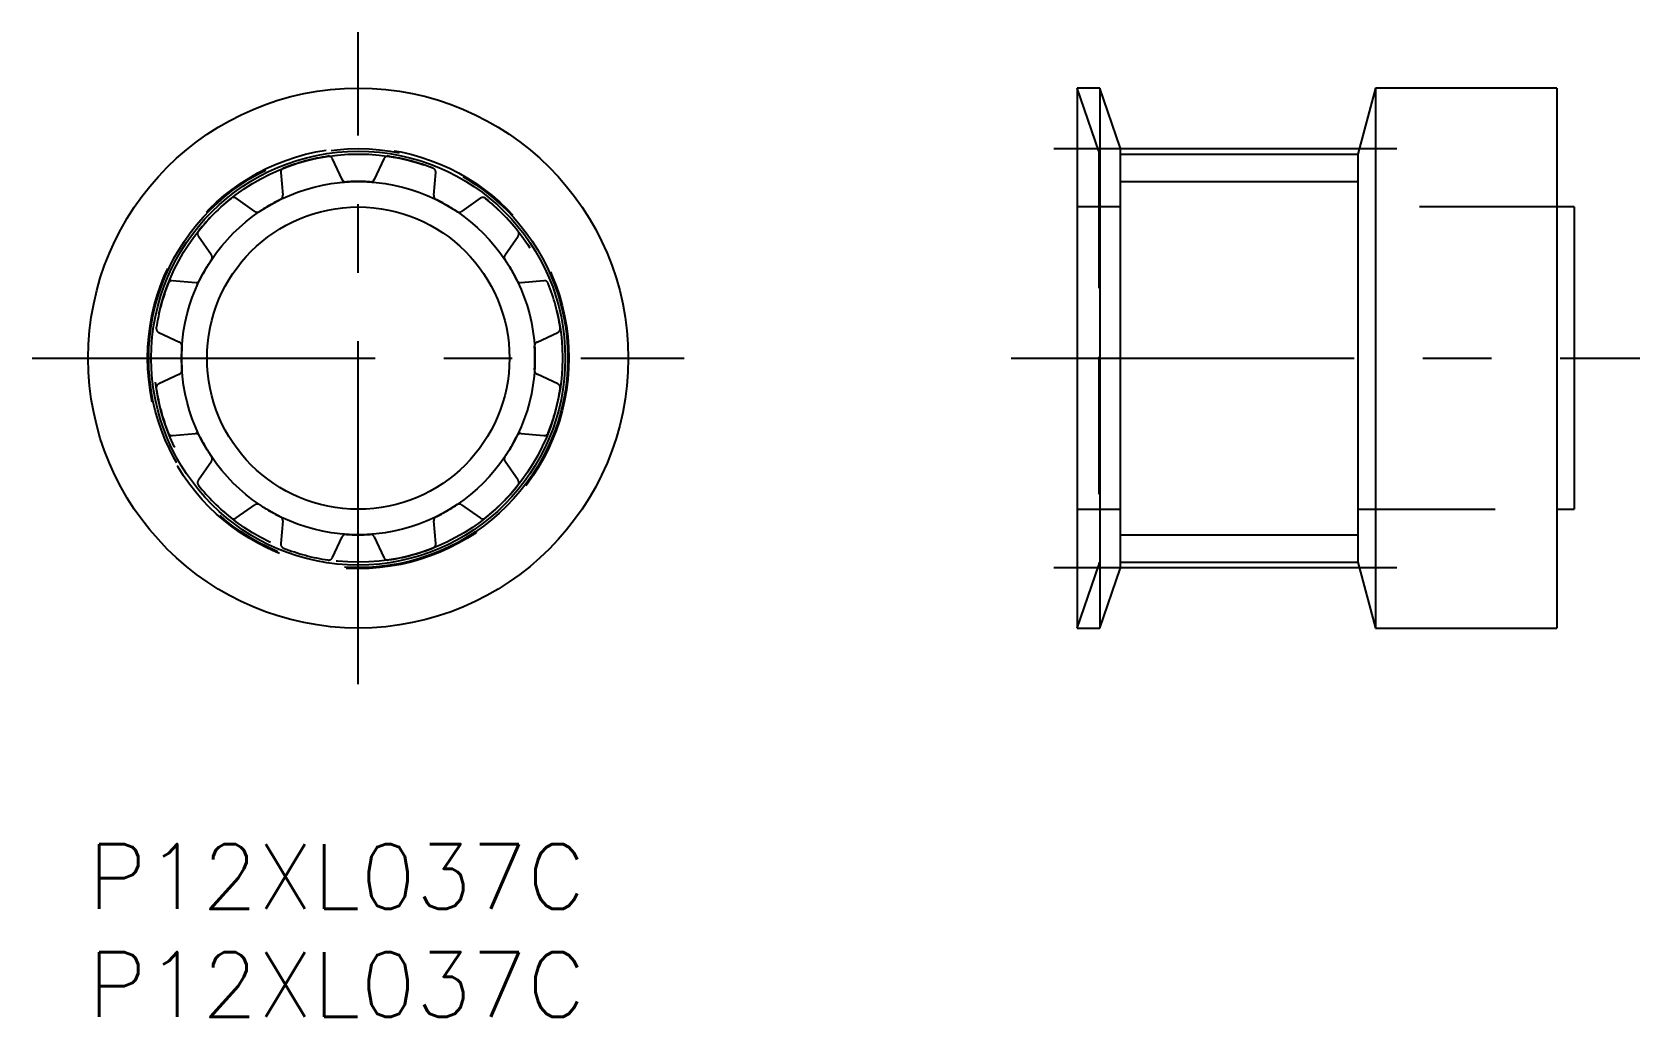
# Model space of a CAD drawing. Extents: x -2.6 to 71.8, y -8 to 37.6.
import ezdxf

# ---------------------------------------------------------------- set-up
doc = ezdxf.new("R2010")
doc.units = 0
doc.header["$LTSCALE"] = 0.5
for name, pattern in [('CENTER', [50.8, 31.75, -6.35, 6.35, -6.35]), ('DASHED', [19.05, 12.7, -6.35]), ('PHANTOM', [63.5, 31.75, -6.35, 6.35, -6.35, 6.35, -6.35])]:
    doc.linetypes.add(name, pattern=pattern)
for name, color, linetype in [('MSM_CENTER', 1, 'CENTER'), ('MSM_CONTINUOUS', 7, 'CONTINUOUS'), ('MSM_DASHED', 4, 'DASHED'), ('MSM_IMAGINARY', 6, 'PHANTOM'), ('MSM_NARROW', 5, 'CONTINUOUS'), ('MSM_PART_NUMBER', 7, 'CONTINUOUS')]:
    doc.layers.add(name, color=color, linetype=linetype)
doc.styles.get("Standard").update_dxf_attribs({"font": 'txt.shx', "height": 3, "bigfont": 'bigfont.shx'})

msp = doc.modelspace()

# ---------------------------------------------------------------- linework, layer by layer
at = {"layer": 'MSM_CENTER'}
for p, q in [((12.5, 7.406), (12.5, 37.594)), ((44.701, 32.2), (60.918, 32.2)), ((-2.594, 22.5), (27.594, 22.5)), ((42.729, 22.5), (71.824, 22.5)), ((44.701, 12.8), (60.918, 12.8))]:
    msp.add_line(p, q, dxfattribs=at)
msp.add_circle((12.5, 22.5), 9.7, dxfattribs=at)
at = {"layer": 'MSM_CONTINUOUS'}
for p, q in [((46.833, 35), (45.776, 35)), ((45.776, 35), (45.776, 10)), ((47.776, 32.25), (46.833, 35)), ((46.833, 35), (46.833, 10)), ((59.593, 35), (58.776, 31.95)), ((67.976, 35), (59.593, 35)), ((59.593, 35), (59.593, 10)), ((67.976, 35), (67.976, 10)), ((47.776, 32.25), (47.776, 12.75)), ((47.776, 31.95), (58.776, 31.95)), ((58.776, 31.95), (58.776, 13.05)), ((68.776, 29.5), (67.976, 29.5)), ((68.776, 29.5), (68.776, 15.5)), ((67.976, 15.5), (68.776, 15.5)), ((46.833, 10), (47.776, 12.75)), ((47.776, 13.05), (58.776, 13.05)), ((58.776, 13.05), (59.593, 10)), ((45.776, 10), (46.833, 10)), ((59.593, 10), (67.976, 10))]:
    msp.add_line(p, q, dxfattribs=at)
for radius in [12.5, 9.583, 7]:
    msp.add_circle((12.5, 22.5), radius, dxfattribs=at)
at = {"layer": 'MSM_DASHED'}
for p, q in [((46.776, 32.083), (45.776, 35)), ((46.776, 32.083), (46.776, 12.917)), ((11.757, 30.777), (11.311, 31.732)), ((13.689, 31.732), (13.243, 30.777)), ((8.914, 31.09), (9.006, 30.039)), ((15.994, 30.039), (16.086, 31.09)), ((7.718, 29.296), (6.854, 29.901)), ((18.146, 29.901), (17.282, 29.296)), ((47.776, 29.5), (45.776, 29.5)), ((67.976, 29.5), (58.776, 29.5)), ((67.976, 29.5), (58.776, 29.5)), ((5.099, 28.146), (5.704, 27.282)), ((19.296, 27.282), (19.901, 28.146)), ((4.961, 25.994), (3.91, 26.086)), ((21.09, 26.086), (20.039, 25.994)), ((3.268, 23.689), (4.223, 23.243)), ((20.777, 23.243), (21.732, 23.689)), ((4.223, 21.757), (3.268, 21.311)), ((21.732, 21.311), (20.777, 21.757)), ((3.91, 18.914), (4.961, 19.006)), ((20.039, 19.006), (21.09, 18.914)), ((5.704, 17.718), (5.099, 16.854)), ((19.901, 16.854), (19.296, 17.718)), ((6.854, 15.099), (7.718, 15.704)), ((17.282, 15.704), (18.146, 15.099)), ((9.006, 14.961), (8.914, 13.91)), ((16.086, 13.91), (15.994, 14.961)), ((45.776, 15.5), (47.776, 15.5)), ((58.776, 15.5), (67.976, 15.5)), ((58.776, 15.5), (67.976, 15.5)), ((11.311, 13.268), (11.757, 14.223)), ((13.243, 14.223), (13.689, 13.268)), ((45.776, 10), (46.776, 12.917))]:
    msp.add_line(p, q, dxfattribs=at)
msp.add_circle((12.5, 22.5), 9.75, dxfattribs=at)
for centre, radius, start, end in [((9.113, 31.108), 0.2, 111.48006, 185), ((12.5, 22.5), 9.45, 98.51995, 111.48005), ((11.13, 31.648), 0.2, 25, 98.51995), ((13.87, 31.648), 0.2, 81.48005, 155), ((12.5, 22.5), 9.45, 68.51995, 81.48005), ((15.887, 31.108), 0.2, 355, 68.51995), ((11.938, 30.861), 0.2, 205, 273.84663), ((12.5, 22.5), 8.18, 86.15337, 93.84663), ((13.062, 30.861), 0.2, 266.15337, 335), ((12.5, 22.5), 9.45, 128.51995, 141.48005), ((6.739, 29.737), 0.2, 55, 128.51995), ((12.5, 22.5), 8.18, 116.15337, 123.84663), ((8.806, 30.022), 0.2, 296.15337, 5), ((16.194, 30.022), 0.2, 175, 243.84663), ((12.5, 22.5), 8.18, 56.15337, 63.84663), ((18.261, 29.737), 0.2, 51.48006, 125), ((12.5, 22.5), 9.45, 38.51995, 51.48005), ((7.833, 29.46), 0.2, 235, 303.84664), ((17.167, 29.46), 0.2, 236.15337, 305), ((5.263, 28.261), 0.2, 141.48005, 215), ((19.737, 28.261), 0.2, 325, 38.51995), ((12.5, 22.5), 8.18, 146.15337, 153.84663), ((5.54, 27.167), 0.2, 326.15337, 35), ((19.46, 27.167), 0.2, 145, 213.84663), ((12.5, 22.5), 8.18, 26.15337, 33.84663), ((3.892, 25.887), 0.2, 85, 158.51995), ((4.978, 26.194), 0.2, 265, 333.84664), ((20.022, 26.194), 0.2, 206.15337, 275), ((21.108, 25.887), 0.2, 21.48006, 95), ((12.5, 22.5), 9.45, 158.51995, 171.48005), ((12.5, 22.5), 9.45, 8.51995, 21.48005), ((3.352, 23.87), 0.2, 171.48005, 245), ((21.648, 23.87), 0.2, 295, 8.51995), ((4.139, 23.062), 0.2, 356.15337, 65), ((20.861, 23.062), 0.2, 115, 183.84663), ((12.5, 22.5), 8.18, 176.15337, 183.84663), ((12.5, 22.5), 8.18, 356.15337, 3.84663), ((4.139, 21.938), 0.2, 295, 3.84664), ((20.861, 21.938), 0.2, 176.15337, 245), ((3.352, 21.13), 0.2, 115, 188.51995), ((12.5, 22.5), 9.45, 188.51995, 201.48005), ((12.5, 22.5), 9.45, 338.51995, 351.48005), ((21.648, 21.13), 0.2, 351.48005, 65), ((3.892, 19.113), 0.2, 201.48005, 275), ((4.978, 18.806), 0.2, 26.15337, 95), ((12.5, 22.5), 8.18, 206.15337, 213.84663), ((12.5, 22.5), 8.18, 326.15337, 333.84663), ((20.022, 18.806), 0.2, 85, 153.84663), ((21.108, 19.113), 0.2, 265, 338.51995), ((5.54, 17.833), 0.2, 325, 33.84664), ((19.46, 17.833), 0.2, 146.15337, 215), ((5.263, 16.739), 0.2, 145, 218.51995), ((12.5, 22.5), 9.45, 218.51995, 231.48005), ((12.5, 22.5), 9.45, 308.51995, 321.48005), ((19.737, 16.739), 0.2, 321.48006, 35), ((7.833, 15.54), 0.2, 56.15337, 125), ((12.5, 22.5), 8.18, 236.15337, 243.84663), ((12.5, 22.5), 8.18, 296.15337, 303.84663), ((17.167, 15.54), 0.2, 55, 123.84663), ((6.739, 15.263), 0.2, 231.48005, 305), ((8.806, 14.978), 0.2, 355, 63.84663), ((16.194, 14.978), 0.2, 116.15337, 185), ((18.261, 15.263), 0.2, 235, 308.51995), ((11.938, 14.139), 0.2, 86.15337, 155), ((12.5, 22.5), 8.18, 266.15337, 273.84663), ((13.062, 14.139), 0.2, 25, 93.84663), ((9.113, 13.892), 0.2, 175, 248.51995), ((12.5, 22.5), 9.45, 248.51995, 261.48005), ((12.5, 22.5), 9.45, 278.51995, 291.48005), ((15.887, 13.892), 0.2, 291.48005, 5), ((11.13, 13.352), 0.2, 261.48005, 335), ((13.87, 13.352), 0.2, 205, 278.51995)]:
    msp.add_arc(centre, radius, start, end, dxfattribs=at)
at = {"layer": 'MSM_IMAGINARY'}
msp.add_circle((12.5, 22.5), 9.45, dxfattribs=at)
at = {"layer": 'MSM_NARROW'}
for p, q in [((11.815, 30.651), (11.757, 30.777)), ((13.185, 30.651), (13.243, 30.777)), ((47.776, 30.68), (58.776, 30.68)), ((47.776, 14.32), (58.776, 14.32))]:
    msp.add_line(p, q, dxfattribs=at)
msp.add_circle((12.5, 22.5), 8.18, dxfattribs=at)

# ---------------------------------------------------------------- texts
at = {"layer": 'MSM_PART_NUMBER'}
for p in [(0, -3), (0, -8)]:
    msp.add_text('P12XL037C', height=3, dxfattribs=at).set_placement(p)

doc.saveas('drawing.dxf')
